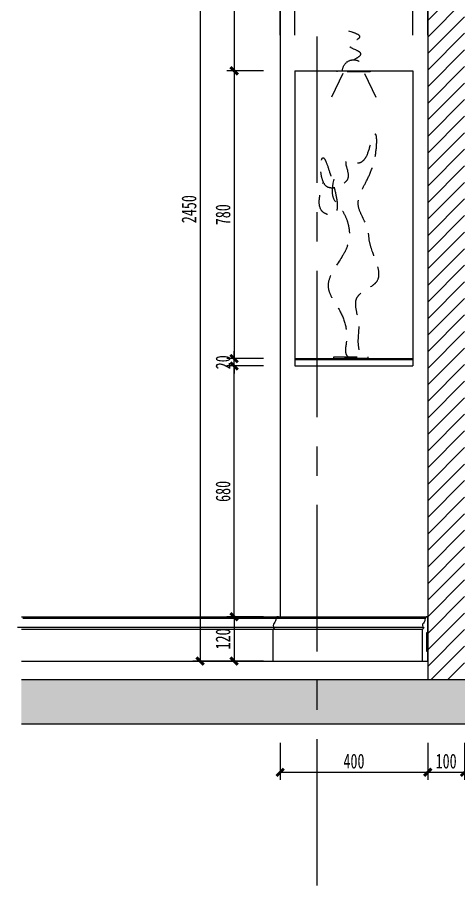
# Model space of a CAD drawing. Header units: millimetres. Extents: x 3104083 to 3173399, y -3165492 to -3044687.
# Drawn here: x 3128423 to 3129620, y -3051387 to -3049034 of the extents above; entities that cross this region are included whole.
import ezdxf

# ---------------------------------------------------------------- set-up
doc = ezdxf.new("R2010")
doc.units = ezdxf.units.MM
doc.header["$LTSCALE"] = 500
doc.header["$MEASUREMENT"] = 0
doc.header["$PDMODE"] = 2
for name, pattern in [('CENTER', [50.8, 31.75, -6.35, 6.35, -6.35]), ('DASHED', [19.05, 12.7, -6.35]), ('HIDDEN2', [0.1875, 0.125, -0.0625])]:
    doc.linetypes.add(name, pattern=pattern)
doc.layers.get('0').update_dxf_attribs({"linetype": 'CONTINUOUS'})
doc.layers.get('DEFPOINTS').update_dxf_attribs({"linetype": 'CONTINUOUS'})
for name, color, linetype in [('A-土建墙（含管井、立管）', 6, 'CONTINUOUS'), ('E-Elevation(立面图层)', 134, 'CONTINUOUS'), ('E-立面填充', 250, 'CONTINUOUS'), ('E-立面活动家具', 22, 'DASHED'), ('E-立面轮廓线', 4, 'CONTINUOUS'), ('E-立面造型线', 3, 'CONTINUOUS'), ('IEL-13Light', 134, 'CONTINUOUS'), ('IEL-18Norm', 30, 'CONTINUOUS'), ('IEL-VERY LIGHT', 250, 'CONTINUOUS'), ('IFF-ART', 120, 'CONTINUOUS'), ('W-尺寸', 5, 'CONTINUOUS')]:
    doc.layers.add(name, color=color, linetype=linetype)
doc.layers.add('DEFPOINTS(视图框)', color=250, linetype='CONTINUOUS', plot=False)
doc.styles.add('DIM', font='SimSun.ttf', dxfattribs={"width": 0.7})
doc.dimstyles.new('20', dxfattribs={"dimscale": 20, "dimtxt": 2, "dimasz": 1, "dimexe": 1, "dimexo": 1, "dimgap": 0.5, "dimtad": 1, "dimdec": 0, "dimzin": 0, "dimdsep": 46, "dimtxsty": 'DIM', "dimblk": 'ARCHTICK', "dimcen": 0, "dimclrd": 5, "dimclre": 5, "dimclrt": 35, "dimadec": 0, "dimazin": 0, "dimtfac": 0.5, "dimtdec": 0, "dimtix": 1, "dimtmove": 2, "dimatfit": 2, "dimldrblk": 'A', "dimfxl": 0, "dimtolj": 1, "dimtzin": 0, "dimlwd": -1, "dimlwe": -1, "dimarcsym": 0})

# ---------------------------------------------------------------- blocks, each defined once
blk = doc.blocks.new('sdhhjk')
at = {"layer": 'E-立面活动家具', "ltscale": 0.01}
blk.add_lwpolyline([(168747.1, -128520.3), (168839.6, -128520.3), (168839.6, -128525.2), (168747.1, -128525.2)], close=True, dxfattribs=at)
blk.add_spline([(168747.1, -128039.1), (168747.1, -128092.5), (168761.7, -128112), (168786, -128214.1), (168732.5, -128335.6), (168756.9, -128384.2), (168781.2, -128481.4), (168786, -128520.3), (168815.2, -128520.3), (168815.2, -128496), (168815.2, -128428), (168810.4, -128359.9), (168863.9, -128316.2), (168844.4, -128209.2), (168839.6, -128175.2), (168815.2, -128116.9), (168859, -127980.7), (168859, -127917.5), (168844.4, -127951.6), (168829.8, -127985.6), (168815.2, -127995.3), (168781.2, -127990.5), (168786, -128034.2), (168776.3, -128048.8), (168727.7, -128058.5), (168717.9, -127980.7), (168737.4, -128024.5), (168737.4, -128136.3), (168722.8, -128131.4), (168717.9, -128048.8)], degree=3, dxfattribs=at)
blk = doc.blocks.new('_ArchTick')
at = {"color": 0, "linetype": 'ByBlock', "const_width": 0.4}
blk.add_lwpolyline([(-0.5, -0.5), (0.5, 0.5)], dxfattribs=at)
blk = doc.blocks.new('*D904')
at = {"layer": 'DEFPOINTS', "color": 0, "ltscale": 0.15}
for p in [(3129136.5, -3050489.9), (3129536.5, -3050489.9), (3129536.5, -3051079.9)]:
    blk.add_point(p, dxfattribs=at)
at = {"layer": 'W-尺寸', "color": 5, "ltscale": 0.15}
for p, q in [((3129136.5, -3050999.9), (3129136.5, -3051099.9)), ((3129536.5, -3050999.9), (3129536.5, -3051099.9)), ((3129136.5, -3051079.9), (3129536.5, -3051079.9))]:
    blk.add_line(p, q, dxfattribs=at)
at = {"layer": 'W-尺寸', "color": 5, "ltscale": 0.15, "xscale": 20, "yscale": 20, "zscale": 20, "rotation": 180}
blk.add_blockref('_ArchTick', (3129136.5, -3051079.9), dxfattribs=at)
at = {"layer": 'W-尺寸', "color": 5, "ltscale": 0.15, "xscale": 20, "yscale": 20, "zscale": 20}
blk.add_blockref('_ArchTick', (3129536.5, -3051079.9), dxfattribs=at)
at = {"layer": 'W-尺寸', "color": 35, "ltscale": 0.15, "insert": (3129336.5, -3051049.9), "char_height": 40, "attachment_point": 5, "style": 'DIM'}
blk.add_mtext('\\A1;400', dxfattribs=at)
blk = doc.blocks.new('A')
for p, q in [((-1.44, 1.15), (-1.09, 1.44)), ((-1.09, 1.44), (0, 0)), ((-0.37, 0), (-2.13, 0)), ((-1.44, 1.15), (-0.37, 0)), ((-1.44, -1.15), (-0.37, 0)), ((-1.09, -1.44), (0, 0)), ((-1.44, -1.15), (-1.09, -1.44))]:
    blk.add_line(p, q)
for points in [[(-1.44, 1.15), (-1.09, 1.44), (-0.37, 0), (0, 0)], [(-1.44, -1.15), (-1.09, -1.44), (-0.37, 0), (0, 0)]]:
    blk.add_solid(points)
blk = doc.blocks.new('*D905')
at = {"layer": 'DEFPOINTS', "color": 0, "ltscale": 0.15}
for p in [(3129536.5, -3050489.9), (3129636.5, -3050489.9), (3129636.5, -3051079.9)]:
    blk.add_point(p, dxfattribs=at)
at = {"layer": 'W-尺寸', "color": 5, "ltscale": 0.15}
for p, q in [((3129536.5, -3050999.9), (3129536.5, -3051099.9)), ((3129636.5, -3050999.9), (3129636.5, -3051099.9)), ((3129536.5, -3051079.9), (3129636.5, -3051079.9))]:
    blk.add_line(p, q, dxfattribs=at)
at = {"layer": 'W-尺寸', "color": 5, "ltscale": 0.15, "xscale": 20, "yscale": 20, "zscale": 20, "rotation": 180}
blk.add_blockref('_ArchTick', (3129536.5, -3051079.9), dxfattribs=at)
at = {"layer": 'W-尺寸', "color": 5, "ltscale": 0.15, "xscale": 20, "yscale": 20, "zscale": 20}
blk.add_blockref('_ArchTick', (3129636.5, -3051079.9), dxfattribs=at)
at = {"layer": 'W-尺寸', "color": 35, "ltscale": 0.15, "insert": (3129586.5, -3051049.9), "char_height": 40, "attachment_point": 5, "style": 'DIM'}
blk.add_mtext('\\A1;100', dxfattribs=at)
blk = doc.blocks.new('*D974')
at = {"layer": 'DEFPOINTS', "color": 0, "ltscale": 0.15}
for p in [(3129496.5, -3049002.2), (3129176.5, -3049178.5), (3129496.5, -3049178.5)]:
    blk.add_point(p, dxfattribs=at)
at = {"layer": 'W-尺寸', "color": 5, "ltscale": 0.15}
for p, q in [((3129176.5, -3049082.2), (3129176.5, -3048982.2)), ((3129496.5, -3049082.2), (3129496.5, -3048982.2)), ((3129176.5, -3049002.2), (3129496.5, -3049002.2))]:
    blk.add_line(p, q, dxfattribs=at)
at = {"layer": 'W-尺寸', "color": 5, "ltscale": 0.15, "xscale": 20, "yscale": 20, "zscale": 20, "rotation": 180}
blk.add_blockref('_ArchTick', (3129176.5, -3049002.2), dxfattribs=at)
at = {"layer": 'W-尺寸', "color": 5, "ltscale": 0.15, "xscale": 20, "yscale": 20, "zscale": 20}
blk.add_blockref('_ArchTick', (3129496.5, -3049002.2), dxfattribs=at)
at = {"layer": 'W-尺寸', "color": 35, "ltscale": 0.15, "insert": (3129336.5, -3048972.2), "char_height": 40, "attachment_point": 5, "style": 'DIM'}
blk.add_mtext('\\A1;320', dxfattribs=at)
blk = doc.blocks.new('*D975')
at = {"layer": 'DEFPOINTS', "color": 0, "ltscale": 0.15}
for p in [(3129136.5, -3049002.2), (3129136.5, -3049128.5), (3129176.5, -3049128.5)]:
    blk.add_point(p, dxfattribs=at)
at = {"layer": 'W-尺寸', "color": 5, "ltscale": 0.15}
for p, q in [((3129136.5, -3049082.2), (3129136.5, -3048982.2)), ((3129176.5, -3049082.2), (3129176.5, -3048982.2)), ((3129136.5, -3049002.2), (3129116.5, -3049002.2)), ((3129176.5, -3049002.2), (3129136.5, -3049002.2)), ((3129176.5, -3049002.2), (3129196.5, -3049002.2))]:
    blk.add_line(p, q, dxfattribs=at)
at = {"layer": 'W-尺寸', "color": 5, "ltscale": 0.15, "xscale": 20, "yscale": 20, "zscale": 20}
blk.add_blockref('_ArchTick', (3129136.5, -3049002.2), dxfattribs=at)
at = {"layer": 'W-尺寸', "color": 5, "ltscale": 0.15, "xscale": 20, "yscale": 20, "zscale": 20, "rotation": 180}
blk.add_blockref('_ArchTick', (3129176.5, -3049002.2), dxfattribs=at)
at = {"layer": 'W-尺寸', "color": 35, "ltscale": 0.15, "insert": (3129156.5, -3048972.2), "char_height": 40, "attachment_point": 5, "style": 'DIM'}
blk.add_mtext('\\A1;40', dxfattribs=at)
blk = doc.blocks.new('*D976')
at = {"layer": 'DEFPOINTS', "color": 0, "ltscale": 0.15}
for p in [(3129536.5, -3049002.2), (3129496.5, -3049178.5), (3129536.5, -3049178.5)]:
    blk.add_point(p, dxfattribs=at)
at = {"layer": 'W-尺寸', "color": 5, "ltscale": 0.15}
for p, q in [((3129496.5, -3049082.2), (3129496.5, -3048982.2)), ((3129536.5, -3049082.2), (3129536.5, -3048982.2)), ((3129496.5, -3049002.2), (3129476.5, -3049002.2)), ((3129496.5, -3049002.2), (3129536.5, -3049002.2)), ((3129536.5, -3049002.2), (3129556.5, -3049002.2))]:
    blk.add_line(p, q, dxfattribs=at)
at = {"layer": 'W-尺寸', "color": 5, "ltscale": 0.15, "xscale": 20, "yscale": 20, "zscale": 20}
blk.add_blockref('_ArchTick', (3129496.5, -3049002.2), dxfattribs=at)
at = {"layer": 'W-尺寸', "color": 5, "ltscale": 0.15, "xscale": 20, "yscale": 20, "zscale": 20, "rotation": 180}
blk.add_blockref('_ArchTick', (3129536.5, -3049002.2), dxfattribs=at)
at = {"layer": 'W-尺寸', "color": 35, "ltscale": 0.15, "insert": (3129516.5, -3048972.2), "char_height": 40, "attachment_point": 5, "style": 'DIM'}
blk.add_mtext('\\A1;40', dxfattribs=at)
blk = doc.blocks.new('*D977')
at = {"layer": 'DEFPOINTS', "color": 0, "ltscale": 0.15}
for p in [(3129136.5, -3048328.5), (3129011.4, -3049178.5), (3129176.5, -3049178.5)]:
    blk.add_point(p, dxfattribs=at)
at = {"layer": 'W-尺寸', "color": 5, "ltscale": 0.15}
for p, q in [((3129091.4, -3048328.5), (3128991.4, -3048328.5)), ((3129011.4, -3048328.5), (3129011.4, -3049178.5)), ((3129091.4, -3049178.5), (3128991.4, -3049178.5))]:
    blk.add_line(p, q, dxfattribs=at)
at = {"layer": 'W-尺寸', "color": 5, "ltscale": 0.15, "xscale": 20, "yscale": 20, "zscale": 20}
for p, rotation in [((3129011.4, -3048328.5), 90), ((3129011.4, -3049178.5), 270)]:
    blk.add_blockref('_ArchTick', p, dxfattribs=dict(at, rotation=rotation))
at = {"layer": 'W-尺寸', "color": 35, "ltscale": 0.15, "insert": (3128981.4, -3048753.5), "char_height": 40, "attachment_point": 5, "rotation": 90, "style": 'DIM'}
blk.add_mtext('\\A1;850', dxfattribs=at)
blk = doc.blocks.new('*D978')
at = {"layer": 'DEFPOINTS', "color": 0, "ltscale": 0.15}
for p in [(3129176.5, -3049178.5), (3129011.4, -3049958.5), (3129176.5, -3049958.5)]:
    blk.add_point(p, dxfattribs=at)
at = {"layer": 'W-尺寸', "color": 5, "ltscale": 0.15}
for p, q in [((3129091.4, -3049178.5), (3128991.4, -3049178.5)), ((3129011.4, -3049178.5), (3129011.4, -3049958.5)), ((3129091.4, -3049958.5), (3128991.4, -3049958.5))]:
    blk.add_line(p, q, dxfattribs=at)
at = {"layer": 'W-尺寸', "color": 5, "ltscale": 0.15, "xscale": 20, "yscale": 20, "zscale": 20}
for p, rotation in [((3129011.4, -3049178.5), 90), ((3129011.4, -3049958.5), 270)]:
    blk.add_blockref('_ArchTick', p, dxfattribs=dict(at, rotation=rotation))
at = {"layer": 'W-尺寸', "color": 35, "ltscale": 0.15, "insert": (3128981.4, -3049568.5), "char_height": 40, "attachment_point": 5, "rotation": 90, "style": 'DIM'}
blk.add_mtext('\\A1;780', dxfattribs=at)
blk = doc.blocks.new('*D979')
at = {"layer": 'DEFPOINTS', "color": 0, "ltscale": 0.15}
for p in [(3129136.5, -3050658.5), (3129011.4, -3050778.5), (3129136.5, -3050778.5)]:
    blk.add_point(p, dxfattribs=at)
at = {"layer": 'W-尺寸', "color": 5, "ltscale": 0.15}
for p, q in [((3129091.4, -3050658.5), (3128991.4, -3050658.5)), ((3129011.4, -3050658.5), (3129011.4, -3050778.5)), ((3129091.4, -3050778.5), (3128991.4, -3050778.5))]:
    blk.add_line(p, q, dxfattribs=at)
at = {"layer": 'W-尺寸', "color": 5, "ltscale": 0.15, "xscale": 20, "yscale": 20, "zscale": 20}
for p, rotation in [((3129011.4, -3050658.5), 90), ((3129011.4, -3050778.5), 270)]:
    blk.add_blockref('_ArchTick', p, dxfattribs=dict(at, rotation=rotation))
at = {"layer": 'W-尺寸', "color": 35, "ltscale": 0.15, "insert": (3128981.4, -3050718.5), "char_height": 40, "attachment_point": 5, "rotation": 90, "style": 'DIM'}
blk.add_mtext('\\A1;120', dxfattribs=at)
blk = doc.blocks.new('A$C04462B55')
at = {"layer": 'IEL-13Light', "color": 8}
for p, q in [((-29.6, -7.3), (-59.9, -71.5)), ((29.6, -7.3), (59.9, -71.5))]:
    blk.add_line(p, q, dxfattribs=at)
at = {"layer": 'IEL-18Norm', "color": 1, "linetype": 'HIDDEN2'}
blk.add_line((-44.9, -3), (44.9, -3), dxfattribs=at)
at = {"layer": 'IFF-ART', "color": 1, "linetype": 'HIDDEN2'}
for radius, start, end in [(30, 0, 180), (45, 180, 183.8226), (45, 356.1774, 0)]:
    blk.add_arc((0, 0), radius, start, end, dxfattribs=at)
blk.add_spline([(0, 30), (-19.7, 46.9), (12.2, 68.8), (-16.6, 91.2), (12.8, 107.5)], degree=3, dxfattribs=at)
blk = doc.blocks.new('下射灯')
at = {"layer": 'IEL-13Light', "extrusion": (0, 0, -1), "zscale": -1}
blk.add_blockref('A$C04462B55', (0, 0), dxfattribs=at)
blk = doc.blocks.new('*D911')
at = {"layer": 'DEFPOINTS', "color": 0, "ltscale": 0.15}
for p in [(3129011.4, -3049978.5), (3129176.5, -3049978.5), (3129176.5, -3050658.5)]:
    blk.add_point(p, dxfattribs=at)
at = {"layer": 'W-尺寸', "color": 5, "ltscale": 0.15}
for p, q in [((3129091.4, -3049978.5), (3128991.4, -3049978.5)), ((3129011.4, -3050658.5), (3129011.4, -3049978.5)), ((3129091.4, -3050658.5), (3128991.4, -3050658.5))]:
    blk.add_line(p, q, dxfattribs=at)
at = {"layer": 'W-尺寸', "color": 5, "ltscale": 0.15, "xscale": 20, "yscale": 20, "zscale": 20}
for p, rotation in [((3129011.4, -3049978.5), 90), ((3129011.4, -3050658.5), 270)]:
    blk.add_blockref('_ArchTick', p, dxfattribs=dict(at, rotation=rotation))
at = {"layer": 'W-尺寸', "color": 35, "ltscale": 0.15, "insert": (3128981.4, -3050318.5), "char_height": 40, "attachment_point": 5, "rotation": 90, "style": 'DIM'}
blk.add_mtext('\\A1;680', dxfattribs=at)
blk = doc.blocks.new('*D1042')
at = {"layer": 'DEFPOINTS', "color": 0, "ltscale": 0.15}
for p in [(3129011.4, -3049958.5), (3129207.3, -3049958.5), (3129207.3, -3049978.5)]:
    blk.add_point(p, dxfattribs=at)
at = {"layer": 'W-尺寸', "color": 5, "ltscale": 0.15}
for p, q in [((3129011.4, -3049958.5), (3129011.4, -3049938.5)), ((3129091.4, -3049958.5), (3128991.4, -3049958.5)), ((3129011.4, -3049978.5), (3129011.4, -3049958.5)), ((3129091.4, -3049978.5), (3128991.4, -3049978.5)), ((3129011.4, -3049978.5), (3129011.4, -3049998.5))]:
    blk.add_line(p, q, dxfattribs=at)
at = {"layer": 'W-尺寸', "color": 5, "ltscale": 0.15, "xscale": 20, "yscale": 20, "zscale": 20}
for p, rotation in [((3129011.4, -3049958.5), 270), ((3129011.4, -3049978.5), 90)]:
    blk.add_blockref('_ArchTick', p, dxfattribs=dict(at, rotation=rotation))
at = {"layer": 'W-尺寸', "color": 35, "ltscale": 0.15, "insert": (3128981.4, -3049968.5), "char_height": 40, "attachment_point": 5, "rotation": 90, "style": 'DIM'}
blk.add_mtext('\\A1;20', dxfattribs=at)
blk = doc.blocks.new('*D1293')
at = {"layer": 'DEFPOINTS', "color": 0, "ltscale": 100}
for p in [(3129091.4, -3048328.5), (3128919.2, -3050778.5), (3129091.4, -3050778.5)]:
    blk.add_point(p, dxfattribs=at)
at = {"layer": 'DEFPOINTS(视图框)', "color": 5, "ltscale": 100}
for p, q in [((3128999.2, -3048328.5), (3128899.2, -3048328.5)), ((3128919.2, -3048328.5), (3128919.2, -3050778.5)), ((3128999.2, -3050778.5), (3128899.2, -3050778.5))]:
    blk.add_line(p, q, dxfattribs=at)
at = {"layer": 'DEFPOINTS(视图框)', "color": 5, "ltscale": 100, "xscale": 20, "yscale": 20, "zscale": 20}
for p, rotation in [((3128919.2, -3048328.5), 90), ((3128919.2, -3050778.5), 270)]:
    blk.add_blockref('_ArchTick', p, dxfattribs=dict(at, rotation=rotation))
at = {"layer": 'DEFPOINTS(视图框)', "color": 35, "ltscale": 100, "insert": (3128889.2, -3049553.5), "char_height": 40, "attachment_point": 5, "rotation": 90, "style": 'DIM'}
blk.add_mtext('\\A1;2450', dxfattribs=at)

msp = doc.modelspace()

# ---------------------------------------------------------------- hatches: boundary and pattern name
at = {"layer": 'E-立面填充', "ltscale": 0.15}
h = msp.add_hatch(dxfattribs=at)
h.set_pattern_fill('ANSI31', color=8, scale=10, style=0)
h.set_pattern_definition([(45, (3129536.492, -3050658.547), (-22.45064, 22.45064), [])])
h.paths.add_polyline_path([(3129636.492, -3050828.548), (3129636.492, -3048328.548), (3129536.492, -3048328.548), (3129536.492, -3050828.548)])
msp.add_hatch(color=256, dxfattribs=at).paths.add_polyline_path([(3128434.348, -3050828.548), (3128434.348, -3050948.548), (3131914.678, -3050948.548), (3131914.678, -3050828.548)])

# ---------------------------------------------------------------- linework, layer by layer
at = {"layer": 'A-土建墙（含管井、立管）', "color": 6}
for p, q in [((3129536.492, -3048328.548), (3129536.492, -3050828.548)), ((3128434.348, -3050828.548), (3131914.678, -3050828.548)), ((3128434.348, -3050948.548), (3131914.678, -3050948.548))]:
    msp.add_line(p, q, dxfattribs=at)
at = {"layer": 'E-Elevation(立面图层)', "color": 251, "ltscale": 100}
for p, q in [((3129529.206, -3050662.833), (3128437.902, -3050662.833)), ((3129525.571, -3050687.576), (3128423.427, -3050687.576)), ((3129521.492, -3050692.833), (3128434.348, -3050692.833))]:
    msp.add_line(p, q, dxfattribs=at)
at = {"layer": 'E-立面轮廓线'}
msp.add_line((3128434.348, -3050778.548), (3129536.492, -3050778.548), dxfattribs=at)
at = {"layer": 'E-立面造型线', "ltscale": 0.15}
for p, q in [((3129136.492, -3048328.548), (3129136.492, -3050658.548)), ((3129176.492, -3049178.548), (3129496.492, -3049178.548)), ((3129176.492, -3049178.548), (3129176.492, -3049978.548)), ((3129496.492, -3049178.548), (3129496.492, -3049978.548)), ((3129176.492, -3049958.548), (3129496.492, -3049958.548)), ((3129176.492, -3049960.548), (3129496.492, -3049960.548)), ((3129176.492, -3049978.548), (3129496.492, -3049978.548))]:
    msp.add_line(p, q, dxfattribs=at)
at = {"layer": 'E-立面造型线'}
msp.add_line((3128434.348, -3050658.548), (3129536.492, -3050658.548), dxfattribs=at)
at = {"layer": 'E-立面造型线', "color": 44}
msp.add_lwpolyline([(3129131.696, -3050658.548), (3129131.696, -3050658.547), (3129127.696, -3050658.547, -0.31331068), (3129124.41, -3050662.833, -0.18548323), (3129120.323, -3050675.794, 0.56502427), (3129120.981, -3050687.69, -0.28066969), (3129116.696, -3050692.833), (3129116.696, -3050778.547), (3129131.696, -3050778.547)], format="xyb", dxfattribs=at)
msp.add_lwpolyline([(3129536.492, -3050658.548), (3129532.492, -3050658.548, -0.31331068), (3129529.206, -3050662.833, -0.18548323), (3129525.119, -3050675.795, 0.56502427), (3129525.778, -3050687.691, -0.28066969), (3129521.492, -3050692.833), (3129521.492, -3050778.548), (3129536.492, -3050778.548), (3129536.492, -3050752.833), (3129534.349, -3050752.833), (3129534.349, -3050701.405), (3129536.492, -3050701.405)], format="xyb", close=True, dxfattribs=at)
at = {"layer": 'IEL-VERY LIGHT', "linetype": 'CENTER', "ltscale": 0.025}
msp.add_line((3129236.492, -3051387.136), (3129236.492, -3047560.267), dxfattribs=at)

# ---------------------------------------------------------------- block references
at = {"layer": 'E-立面活动家具', "color": 251, "linetype": 'DASHED', "ltscale": 0.3}
msp.add_blockref('sdhhjk', (2960534.502, -2921433.239), dxfattribs=at)
at = {"layer": 'E-立面造型线', "color": 44, "ltscale": 0.15}
msp.add_blockref('下射灯', (3129335.492, -3049178.548), dxfattribs=at)

# ---------------------------------------------------------------- dimensions: what is measured, and where the dimension line sits
at = {"layer": 'DEFPOINTS(视图框)', "color": 251, "ltscale": 100}
dim = msp.add_linear_dim(base=(3128919.228, -3050778.548), p1=(3129091.392, -3048328.548), p2=(3129091.392, -3050778.548), angle=90, dimstyle='20', dxfattribs=at)
dim.commit()
dim.dimension.update_dxf_attribs({"geometry": '*D1293', "text_midpoint": (3128889.228, -3049553.548)})
at = {"layer": 'W-尺寸', "ltscale": 0.15}
for base, p1, p2, angle, picture, middle in [((3129011.392, -3049178.548), (3129136.492, -3048328.548), (3129176.492, -3049178.548), 90, '*D977', (3128981.392, -3048753.548)), ((3129011.392, -3049958.548), (3129176.492, -3049178.548), (3129176.492, -3049958.548), 90, '*D978', (3128981.392, -3049568.548)), ((3129011.392, -3049958.548), (3129207.33, -3049978.548), (3129207.33, -3049958.548), 90, '*D1042', (3128981.392, -3049968.548)), ((3129011.392, -3049978.548), (3129176.492, -3050658.548), (3129176.492, -3049978.548), 270, '*D911', (3128981.392, -3050318.548)), ((3129011.392, -3050778.548), (3129136.492, -3050658.548), (3129136.492, -3050778.548), 90, '*D979', (3128981.392, -3050718.548))]:
    dim = msp.add_linear_dim(base=base, p1=p1, p2=p2, angle=angle, dimstyle='20', dxfattribs=at)
    dim.commit()
    dim.dimension.update_dxf_attribs({"geometry": picture, "text_midpoint": middle})
for base, p1, p2, picture, middle in [((3129136.492, -3049002.161), (3129176.492, -3049128.548), (3129136.492, -3049128.548), '*D975', (3129156.492, -3048972.161)), ((3129496.492, -3049002.161), (3129176.492, -3049178.548), (3129496.492, -3049178.548), '*D974', (3129336.492, -3048972.161)), ((3129536.492, -3049002.161), (3129496.492, -3049178.548), (3129536.492, -3049178.548), '*D976', (3129516.492, -3048972.161)), ((3129536.492, -3051079.878), (3129136.492, -3050489.877), (3129536.492, -3050489.878), '*D904', (3129336.492, -3051049.878)), ((3129636.492, -3051079.878), (3129536.492, -3050489.878), (3129636.492, -3050489.877), '*D905', (3129586.492, -3051049.878))]:
    dim = msp.add_linear_dim(base=base, p1=p1, p2=p2, dimstyle='20', dxfattribs=at)
    dim.commit()
    dim.dimension.update_dxf_attribs({"geometry": picture, "text_midpoint": middle})

doc.saveas('drawing.dxf')
